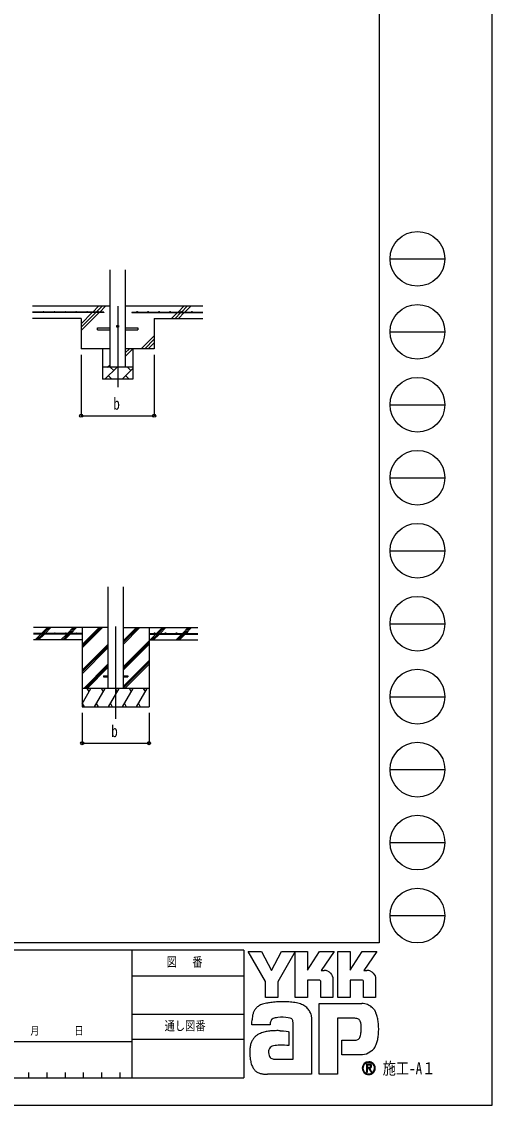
# Model space of a CAD drawing. Units: millimetres, scale not verified. Extents: x -12615 to 12615, y -8910 to 8910.
# Drawn here: x 8749 to 12615, y -8910 to 0 of the extents above; entities that cross this region are included whole.
import ezdxf
from ezdxf.enums import TextEntityAlignment as Align

# ---------------------------------------------------------------- set-up
doc = ezdxf.new("R2010")
doc.units = ezdxf.units.MM
doc.header["$LTSCALE"] = 40
for name, color, linetype in [('0-3_YKK_12', 2, 'Continuous'), ('0-4_YKK_13', 4, 'Continuous'), ('0-5_YKK_A1', 4, 'Continuous'), ('0-6_YKK_D', 6, 'Continuous'), ('0-7_YKK_ZWAK', 7, 'Continuous')]:
    doc.layers.add(name, color=color, linetype=linetype)
doc.styles.add('ＭＳ ゴシック', font='')
doc.styles.get('ＭＳ ゴシック').set_extended_font_data('MS Gothic')

msp = doc.modelspace()

# ---------------------------------------------------------------- linework, layer by layer
at = {"layer": '0-3_YKK_12'}
for p, q in [((9537.54, -2340.08), (9537.54, -3006.03)), ((9520.48, -4972.97), (9520.48, -5732.18))]:
    msp.add_line(p, q, dxfattribs=at)
at = {"layer": '0-4_YKK_13'}
for p, q in [((9372.54, -2517.08), (9475.04, -2517.08)), ((9372.54, -2533.08), (9372.54, -2517.08)), ((9372.54, -2533.08), (9475.04, -2533.08)), ((9600.04, -2517.08), (9702.54, -2517.08)), ((9600.04, -2533.08), (9702.54, -2533.08)), ((9702.54, -2517.08), (9702.54, -2533.08)), ((9420.48, -5377.68), (9420.48, -5386.68)), ((9420.48, -5377.68), (9457.98, -5377.68)), ((9420.48, -5386.68), (9457.98, -5386.68)), ((9582.98, -5377.68), (9620.48, -5377.68)), ((9582.98, -5386.68), (9620.48, -5386.68)), ((9620.48, -5377.68), (9620.48, -5386.68))]:
    msp.add_line(p, q, dxfattribs=at)
msp.add_circle((9537.54, -2505.08), 8, dxfattribs=at)
at = {"layer": '0-5_YKK_A1'}
for p, q in [((9475.04, -2840.08), (9475.04, -2040.08)), ((9600.04, -2040.08), (9600.04, -2840.08)), ((9475.04, -2340.08), (8837.54, -2340.08)), ((9422.54, -2387.58), (8837.54, -2387.58)), ((9422.54, -2392.58), (8837.54, -2392.58)), ((9237.54, -2540.08), (9385.04, -2392.58)), ((9237.54, -2483.52), (9328.47, -2392.58)), ((9237.54, -2511.8), (9356.76, -2392.58)), ((9333.47, -2387.58), (9380.97, -2340.08)), ((9361.76, -2387.58), (9409.26, -2340.08)), ((9390.04, -2387.58), (9437.54, -2340.08)), ((9422.54, -2387.58), (9422.54, -2392.58)), ((10237.54, -2340.08), (9600.04, -2340.08)), ((9652.54, -2387.58), (10237.54, -2387.58)), ((9652.54, -2387.58), (9652.54, -2392.58)), ((9652.54, -2392.58), (10237.54, -2392.58)), ((9980.97, -2440.08), (10028.47, -2392.58)), ((10009.26, -2440.08), (10056.76, -2392.58)), ((10033.47, -2387.58), (10080.97, -2340.08)), ((10037.54, -2440.08), (10085.04, -2392.58)), ((10061.76, -2387.58), (10109.26, -2340.08)), ((10090.04, -2387.58), (10137.54, -2340.08)), ((9237.54, -2440.08), (8837.54, -2440.08)), ((9237.54, -2440.08), (9237.54, -2690.08)), ((9837.54, -2440.08), (9837.54, -2690.08)), ((9837.54, -2440.08), (10237.54, -2440.08)), ((9730.97, -2690.08), (9837.54, -2583.52)), ((9759.26, -2690.08), (9837.54, -2611.8)), ((9787.54, -2690.08), (9837.54, -2640.08)), ((9475.04, -2690.08), (9237.54, -2690.08)), ((9412.54, -2690.08), (9412.54, -2940.08)), ((9600.04, -2751.75), (9661.71, -2690.08)), ((9600.04, -2723.47), (9633.43, -2690.08)), ((9837.54, -2690.08), (9600.04, -2690.08)), ((9662.54, -2690.08), (9662.54, -2940.08)), ((9662.54, -2840.08), (9412.54, -2840.08)), ((9433.28, -2940.08), (9533.28, -2840.08)), ((9455.14, -2840.08), (9475.04, -2820.18)), ((9504.73, -2868.64), (9476.17, -2840.08)), ((9646.15, -2868.64), (9617.59, -2840.08)), ((9662.54, -2940.08), (9412.54, -2940.08)), ((9461.83, -2911.53), (9490.39, -2940.08)), ((9574.7, -2940.08), (9662.54, -2852.24)), ((9603.25, -2911.53), (9631.81, -2940.08)), ((9457.98, -4645.83), (9457.98, -5482.18)), ((9582.98, -4645.83), (9582.98, -5482.18)), ((9457.98, -4982.18), (8845.48, -4982.18)), ((8912.31, -5029.68), (8959.81, -4982.18)), ((8931.31, -5024.83), (8973.96, -4982.18)), ((8940.6, -5029.68), (8988.1, -4982.18)), ((9124.45, -5029.68), (9171.95, -4982.18)), ((9138.59, -5029.68), (9186.09, -4982.18)), ((9152.73, -5029.68), (9200.23, -4982.18)), ((9245.48, -4982.18), (9245.48, -5632.18)), ((9245.48, -5149.06), (9412.36, -4982.18)), ((9245.48, -5134.92), (9398.22, -4982.18)), ((9245.48, -5120.78), (9384.08, -4982.18)), ((9582.98, -5119.93), (9720.73, -4982.18)), ((9582.98, -5105.79), (9706.59, -4982.18)), ((9582.98, -5091.65), (9692.45, -4982.18)), ((9582.98, -4982.18), (10195.48, -4982.18)), ((9795.48, -4982.18), (9795.48, -5632.18)), ((9857.08, -5029.68), (9904.58, -4982.18)), ((9871.22, -5029.68), (9918.72, -4982.18)), ((9885.36, -5029.68), (9932.86, -4982.18)), ((10069.21, -5029.68), (10116.71, -4982.18)), ((10083.35, -5029.68), (10130.85, -4982.18)), ((10097.49, -5029.68), (10145, -4982.18)), ((9245.48, -5029.68), (8845.48, -5029.68)), ((9245.48, -5034.68), (8845.48, -5034.68)), ((8859.81, -5082.18), (8907.31, -5034.68)), ((8873.96, -5082.18), (8921.46, -5034.68)), ((8888.1, -5082.18), (8935.6, -5034.68)), ((8926.46, -5029.68), (8928.12, -5028.02)), ((9073.35, -5080.78), (9119.45, -5034.68)), ((9086.09, -5082.18), (9133.59, -5034.68)), ((9100.23, -5082.18), (9147.73, -5034.68)), ((9245.48, -5029.68), (9245.48, -5034.68)), ((9795.48, -5029.68), (10195.48, -5029.68)), ((9795.48, -5029.68), (9795.48, -5034.68)), ((9795.48, -5034.68), (10195.48, -5034.68)), ((9804.58, -5082.18), (9852.08, -5034.68)), ((9818.72, -5082.18), (9866.22, -5034.68)), ((9832.86, -5082.18), (9880.36, -5034.68)), ((10016.71, -5082.18), (10064.21, -5034.68)), ((10030.85, -5082.18), (10078.35, -5034.68)), ((10044.99, -5082.18), (10092.49, -5034.68)), ((9245.48, -5082.18), (8845.48, -5082.18)), ((9245.48, -5332.91), (9457.98, -5120.41)), ((9245.48, -5347.05), (9457.98, -5134.55)), ((9245.48, -5361.19), (9457.98, -5148.7)), ((9582.98, -5303.78), (9795.48, -5091.28)), ((9582.98, -5317.92), (9795.48, -5105.42)), ((9582.98, -5332.06), (9795.48, -5119.56)), ((9795.48, -5082.18), (10195.48, -5082.18)), ((9582.98, -5465.91), (9795.48, -5253.41)), ((9258.34, -5482.18), (9457.98, -5282.54)), ((9272.48, -5482.18), (9457.98, -5296.68)), ((9286.62, -5482.18), (9457.98, -5310.83)), ((9582.98, -5480.05), (9795.48, -5267.55)), ((9594.99, -5482.18), (9795.48, -5281.69)), ((9795.48, -5482.18), (9245.48, -5482.18)), ((9245.48, -5607.63), (9317.91, -5482.18)), ((9302.91, -5508.17), (9287.91, -5482.18)), ((9346.78, -5632.18), (9433.38, -5482.18)), ((9418.38, -5508.16), (9403.38, -5482.18)), ((9462.25, -5632.18), (9548.85, -5482.18)), ((9533.85, -5508.17), (9518.85, -5482.18)), ((9577.72, -5632.18), (9664.32, -5482.18)), ((9649.32, -5508.17), (9634.32, -5482.18)), ((9693.19, -5632.18), (9779.79, -5482.18)), ((9764.79, -5508.16), (9749.79, -5482.18)), ((9246.31, -5606.2), (9261.31, -5632.18)), ((9361.78, -5606.2), (9376.78, -5632.18)), ((9477.25, -5606.2), (9492.25, -5632.18)), ((9592.72, -5606.2), (9607.72, -5632.18)), ((9708.19, -5606.2), (9723.19, -5632.18)), ((9245.48, -5632.18), (9795.48, -5632.18))]:
    msp.add_line(p, q, dxfattribs=at)
for centre in [(8927.54, -2385.08), (9017.54, -2385.08), (9107.54, -2385.08), (9197.54, -2385.08), (9287.54, -2385.08), (9377.54, -2385.08), (9697.54, -2385.08), (9787.54, -2385.08), (9877.54, -2385.08), (9967.54, -2385.08), (10057.54, -2385.08), (10147.54, -2385.08), (8930.48, -5027.18), (9020.48, -5027.18), (9110.48, -5027.18), (9200.48, -5027.18), (9840.48, -5027.18), (9930.48, -5027.18), (10020.48, -5027.18), (10110.48, -5027.18)]:
    msp.add_circle(centre, 2.5, dxfattribs=at)
at = {"layer": '0-6_YKK_D'}
for p, q in [((9237.54, -2740.08), (9237.54, -3241.08)), ((9837.54, -2740.08), (9837.54, -3241.08)), ((9237.54, -3240.08), (9837.54, -3240.08)), ((9245.48, -5682.18), (9245.48, -5933.18)), ((9795.48, -5682.18), (9795.48, -5933.18)), ((9245.48, -5932.18), (9795.48, -5932.18))]:
    msp.add_line(p, q, dxfattribs=at)
for centre in [(9237.54, -3240.08), (9837.54, -3240.08), (9245.48, -5932.18), (9795.48, -5932.18)]:
    msp.add_circle(centre, 12.75, dxfattribs=at)
at = {"layer": '0-7_YKK_ZWAK'}
for p, q in [((11685.06, 8325), (11685.06, -7575)), ((11775.06, -1950), (12225.06, -1950)), ((11775.06, -2550), (12225.06, -2550)), ((11775.06, -3150), (12225.06, -3150)), ((11775.06, -3750), (12225.06, -3750)), ((11775.06, -4350), (12225.06, -4350)), ((11775.06, -4950), (12225.06, -4950)), ((11775.06, -5550), (12225.06, -5550)), ((11775.06, -6150), (12225.06, -6150)), ((11775.06, -6750), (12225.06, -6750)), ((11775.06, -7350), (12225.06, -7350)), ((11685.06, -7575), (-11714.94, -7575)), ((9652.56, -7635), (6555.06, -7635)), ((9652.56, -7635), (9652.56, -8685)), ((10575.06, -7635), (9652.56, -7635)), ((10575.06, -7635), (10575.06, -8685)), ((9652.56, -7845), (10575.06, -7845)), ((9652.56, -8160), (10575.06, -8160)), ((10575.06, -8370), (9652.56, -8370)), ((6555.06, -8385), (9652.56, -8385)), ((8805.06, -8640), (8805.06, -8685)), ((8955.06, -8640), (8955.06, -8685)), ((9105.06, -8640), (9105.06, -8685)), ((9255.06, -8640), (9255.06, -8685)), ((9405.06, -8640), (9405.06, -8685)), ((9555.06, -8640), (9555.06, -8685)), ((6555.06, -8685), (9652.56, -8685)), ((9652.56, -8685), (10575.06, -8685)), ((11600.02, -8651.94), (11600.02, -8651.94))]:
    msp.add_line(p, q, dxfattribs=at)
for points in [[(-12615, -8910), (12615, -8910), (12615, 8910), (-12615, 8910)], [(10608.06, -7644), (10718.49, -7644), (10801.41, -7800.3), (10884.12, -7644), (10994.63, -7644), (10853.01, -7895.97), (10853.01, -8022.4), (10752.29, -8022.4), (10752.29, -7892.57)]]:
    msp.add_lwpolyline(points, close=True, dxfattribs=at)
for points in [[(11191.64, -7879.83), (11096.31, -7879.83), (11096.31, -8022.29), (10994.74, -8022.29), (10994.74, -7644), (11096.31, -7644), (11096.31, -7798.75), (11196.21, -7644), (11315.52, -7644), (11208.48, -7800.64), (11212.27, -7800.64), (11216.46, -7800.64), (11220.76, -7800.64), (11224.9, -7800.64), (11228.6, -7800.64), (11231.58, -7800.64), (11233.57, -7800.64), (11234.3, -7800.64)], [(11542.53, -7879.83), (11447.31, -7879.83), (11447.31, -8022.4), (11345.69, -8022.4), (11345.69, -7644), (11447.31, -7644), (11447.31, -7798.75), (11547.1, -7644), (11666.41, -7644), (11559.37, -7800.64), (11563.2, -7800.64), (11567.41, -7800.64), (11571.71, -7800.64), (11575.84, -7800.64), (11579.52, -7800.64), (11582.49, -7800.64), (11584.47, -7800.64), (11585.19, -7800.64)], [(11263.52, -7806.64), (11275.65, -7813.57), (11285.92, -7822.6), (11294.18, -7833.36), (11300.27, -7845.45), (11304.03, -7858.49), (11305.32, -7872.11), (11305.32, -8022.65), (11206.23, -8022.65), (11206.23, -7894.23)], [(11614.45, -7806.64), (11626.61, -7813.57), (11636.92, -7822.6), (11645.22, -7833.36), (11651.35, -7845.45), (11655.14, -7858.49), (11656.44, -7872.11), (11656.44, -8022.4), (11557.12, -8022.4), (11557.12, -7894.23)], [(11486.61, -8194.52), (11343.58, -8194.52), (11343.58, -8655), (11193.69, -8655), (11193.69, -8072.37), (11542.06, -8072.37)], [(10814.39, -8196.93), (10807.42, -8200.86), (10801.98, -8205.65), (10797.86, -8211.25), (10794.88, -8217.59), (10792.82, -8224.59), (10791.48, -8232.21), (10790.67, -8240.37), (10790.19, -8249), (10640.23, -8249.37), (10640.67, -8228.86), (10641.5, -8205.82)], [(11123.13, -8157.5), (11127.38, -8174.71), (11129.79, -8193.13), (11130.55, -8212.76), (11130.55, -8655), (10768.66, -8655)], [(10871.84, -8296.58), (10900.22, -8298.46), (10922.53, -8300.96), (10937.13, -8303.3), (10942.36, -8304.7), (10942.36, -8419.42), (10925.77, -8417.67), (10907.57, -8416.68), (10888.94, -8416.3), (10871.06, -8416.36), (10855.1, -8416.69), (10842.25, -8417.13), (10833.68, -8417.51), (10830.56, -8417.68), (10817.59, -8420.05), (10806.4, -8423.76), (10797.01, -8428.84), (10789.4, -8435.31), (10783.58, -8443.19), (10779.55, -8452.51), (10777.31, -8463.3), (10776.86, -8475.57), (10778.29, -8489.07), (10781.15, -8500.22), (10785.28, -8509.25), (10790.48, -8516.37), (10796.58, -8521.78), (10803.4, -8525.72), (10810.76, -8528.37), (10818.48, -8529.97), (10977.79, -8529.97), (10977.79, -8235.22), (10977.83, -8229.38), (10977.53, -8223.66), (10976.78, -8218.16), (10975.5, -8212.94), (10973.59, -8208.07), (10970.96, -8203.64), (10967.51, -8199.72), (10963.16, -8196.37)], [(10963.16, -8196.37), (10953.82, -8192.71), (10938.88, -8189.6), (10919.82, -8187.31), (10898.12, -8186.08), (10875.25, -8186.18), (10852.69, -8187.85)], [(11636.14, -8113.54), (11645.92, -8125.87), (11653.24, -8137.83), (11658.35, -8148.65)], [(11537.48, -8282.99), (11537.29, -8263.9), (11536.38, -8246.69), (11534.23, -8231.59), (11530.31, -8218.78)], [(11623.69, -8462.91), (11609.85, -8473.67), (11595.43, -8482.13), (11580.55, -8488.44), (11565.3, -8492.76), (11549.8, -8495.23), (11534.16, -8496.03), (11380.08, -8496.03), (11380.08, -8374.99), (11466.96, -8374.99), (11482.98, -8374.77), (11497.07, -8373.4), (11509.16, -8369.86)], [(11623.82, -8587.79), (11623.75, -8586.03), (11623.53, -8584.34), (11623.16, -8582.71), (11622.66, -8581.16), (11622.01, -8579.69), (11621.22, -8578.31), (11620.3, -8577.02), (11619.24, -8575.84), (11617.85, -8574.61), (11616.31, -8573.54), (11614.62, -8572.63), (11612.79, -8571.88), (11610.84, -8571.29), (11608.75, -8570.87), (11606.55, -8570.61), (11604.23, -8570.53), (11581.5, -8570.53), (11581.5, -8637.42), (11588.37, -8637.42), (11588.37, -8577.35), (11604.23, -8577.35), (11605.87, -8577.41), (11607.41, -8577.57), (11608.85, -8577.83), (11610.19, -8578.2), (11611.42, -8578.67), (11612.53, -8579.24), (11613.52, -8579.9), (11614.4, -8580.67)], [(11617.08, -8587.79), (11616.66, -8591.01), (11615.51, -8593.54), (11613.78, -8595.47), (11611.64, -8596.87), (11609.23, -8597.83), (11606.71, -8598.42), (11604.25, -8598.72), (11601.99, -8598.8), (11596.03, -8598.8), (11599.04, -8603.91), (11618.68, -8637.65), (11626.54, -8637.65), (11607.6, -8605.17), (11609.37, -8604.82), (11611.07, -8604.37), (11612.67, -8603.83), (11614.19, -8603.2), (11615.6, -8602.47), (11616.92, -8601.65), (11618.14, -8600.73), (11619.24, -8599.73)]]:
    msp.add_lwpolyline(points, dxfattribs=at)
for centre in [(12000.06, -1950), (12000.06, -2550), (12000.06, -3150), (12000.06, -3750), (12000.06, -4350), (12000.06, -4950), (12000.06, -5550), (12000.06, -6150), (12000.06, -6750), (12000.06, -7350)]:
    msp.add_circle(centre, 225, dxfattribs=at)
for centre, radius, start, end in [((11234.45, -7875.57), 74.93, 78.26798, 90.11215), ((11235.52, -7870.11), 69.37, 66.19963, 78.22058), ((11585.34, -7875.7), 75.07, 78.27851, 90.10826), ((11586.37, -7870.44), 69.7, 66.2483, 78.23226), ((11192.17, -7893.88), 14.06, 358.57817, 92.1683), ((11543.13, -7893.81), 14, 358.29941, 92.43455), ((10754.79, -8184.02), 108.55, 122.60463, 137.83438), ((10769.15, -8207.24), 135.84, 108.37421, 122.42809), ((10791.88, -8288.08), 219.75, 100.93159, 107.35499), ((10866.16, -8648.45), 587.69, 97.86054, 101.37938), ((10901.03, -8890.74), 832.48, 94.90201, 97.9576), ((10903.41, -8910.14), 852, 91.6169, 94.94971), ((10900.11, -8772.18), 714.01, 87.51794, 91.66439), ((10909.38, -8573.33), 514.94, 81.92631, 87.59083), ((10936.76, -8385.69), 325.32, 73.67137, 82.05943), ((10977.38, -8249.75), 183.45, 60.60528, 73.9085), ((10994.01, -8216.59), 146.41, 52.17347, 59.90542), ((11008.88, -8197.34), 122.08, 43.55042, 52.14561), ((11536.36, -8232.64), 160.37, 78.73198, 87.96551), ((11541.07, -8208.59), 135.87, 69.03034, 78.69541), ((11545.45, -8196.9), 123.38, 59.39484, 68.9885), ((11547.48, -8193.34), 119.28, 50.3012, 59.3616), ((11546.74, -8194.18), 120.4, 42.05209, 50.28551), ((10913.41, -8221.38), 272.36, 171.55622, 176.72493), ((10821.12, -8207.6), 179.04, 163.48385, 171.57982), ((10774.82, -8193.86), 130.74, 152.2125, 163.4865), ((10754.81, -8183.52), 108.22, 138.03852, 152.12015), ((10853.97, -8290.89), 101.95, 102.4979, 112.84632), ((10873.7, -8375.98), 189.3, 96.37207, 102.75341), ((11017.07, -8189.43), 110.69, 34.48659, 43.50182), ((11017.13, -8189.26), 110.55, 25.58915, 34.43128), ((11007.29, -8193.87), 121.41, 17.43089, 25.54591), ((11487.42, -8268.03), 73.52, 77.94572, 90.63794), ((11493.81, -8238.05), 42.86, 60.20991, 77.92418), ((11487.28, -8228.44), 188.76, 14.76267, 25.00486), ((11371.51, -8259.99), 308.76, 7.9139, 14.95041), ((11497.96, -8230.26), 34.04, 39.8078, 59.75378), ((11492.14, -8234.71), 41.37, 22.65544, 39.38165), ((11196.61, -8284.73), 340.88, 355.2339, 0.29193), ((11255.87, -8276.8), 425.61, 2.54376, 8.01251), ((11189.59, -8280.29), 491.98, 357.76419, 2.60674), ((10754.78, -8438.01), 127.65, 142.04688, 153.80771), ((10750.42, -8434.88), 122.29, 130.60221, 141.94427), ((10757.63, -8443.54), 133.55, 120.60724, 130.53081), ((10771.85, -8467.72), 161.6, 112.58838, 120.58162), ((10790.98, -8513.7), 211.4, 106.61303, 112.59024), ((10821.07, -8614.84), 316.93, 99.87193, 106.59825), ((10837.93, -8709.82), 413.39, 94.78469, 99.91711), ((10846.14, -8804.31), 508.24, 90.80099, 94.81812), ((10847.39, -8874.68), 578.61, 87.57779, 90.82714), ((11495.16, -8338.28), 34.54, 293.91672, 314.09376), ((11490.45, -8334.13), 40.8, 314.78099, 333.92928), ((11460.15, -8319.42), 74.48, 334.00676, 347.34989), ((11377.49, -8300.27), 159.33, 347.14308, 355.40008), ((11307.45, -8294.38), 373.25, 347.15166, 352.97565), ((11208.51, -8281.51), 473.02, 352.8937, 357.82206), ((10914.4, -8470.46), 291.87, 174.55588, 182.47272), ((10826.95, -8462.09), 204.02, 164.97537, 174.56739), ((10777.37, -8448.87), 152.71, 153.89178, 164.94341), ((11523.69, -8350.16), 150.71, 311.57033, 318.66243), ((11506.24, -8334.86), 173.92, 318.67367, 325.29112), ((11551.08, -8368.28), 118.04, 326.23251, 339.61931), ((11440.22, -8325.35), 236.92, 339.22498, 347.31457), ((11077.49, -8467.89), 454.94, 181.90948, 187.89042), ((10886.08, -8494.82), 261.65, 187.80471, 196.36971), ((11600.11, -8604.57), 52.92, 90.09157, 179.92363), ((11600.1, -8604.47), 52.82, 44.93442, 90.08536), ((10785.01, -8524.67), 156.26, 196.3102, 208.20993), ((10741.01, -8548.09), 106.41, 208.29777, 223.35561), ((10731.08, -8556.83), 93.2, 223.64205, 239.63663), ((10739.32, -8541.84), 110.3, 239.8785, 253.65355), ((11599.78, -8604.63), 52.6, 179.86065, 225.14399), ((11599.77, -8604.4), 47.06, 134.8007, 180.12175), ((11599.58, -8604.7), 46.87, 179.75513, 225.29722), ((11600.03, -8604.63), 52.77, 224.94536, 269.98445), ((11599.91, -8604.13), 46.97, 89.86602, 135.149), ((11599.93, -8605.12), 46.82, 224.62822, 270.10973), ((11600.12, -8604.49), 47.33, 45.03108, 90.11509), ((11600.03, -8604.37), 53.04, 269.98802, 314.93777), ((11599.95, -8604.42), 47.52, 270.09072, 359.90926), ((11607.02, -8587.51), 10.06, 358.3894, 42.86139), ((11607.22, -8588.27), 16.6, 316.37674, 1.6565), ((11600.15, -8604.5), 47.31, 0.00643, 45.07115), ((11600.52, -8604.31), 52.41, 359.78949, 45.13288), ((11600.39, -8604.71), 52.54, 314.92572, 0.23508), ((10754.4, -8490.03), 164.26, 253.69102, 263.74909), ((10767.18, -8376.29), 278.71, 263.68487, 270.30455)]:
    msp.add_arc(centre, radius, start, end, dxfattribs=at)

# ---------------------------------------------------------------- texts
at = {"layer": '0-6_YKK_D', "style": 'ＭＳ ゴシック', "width": 0.8}
for p in [(9501.54, -3220.08), (9484.48, -5912.18)]:
    msp.add_text('b', height=98.97, dxfattribs=at).set_placement(p, align=Align.BOTTOM_LEFT)
at = {"layer": '0-7_YKK_ZWAK', "style": 'ＭＳ ゴシック', "width": 0.8}
for s, height, p in [('図\u3000 番', 76.98, (9940.21, -7792.5)), ('年        月        日', 65.98, (8459.72, -8349.64)), ('通し図番', 76.98, (9923.41, -8317.5)), ('施工-A１', 98.97, (11715.06, -8685))]:
    msp.add_text(s, height=height, dxfattribs=at).set_placement(p, align=Align.BOTTOM_LEFT)

doc.saveas('drawing.dxf')
